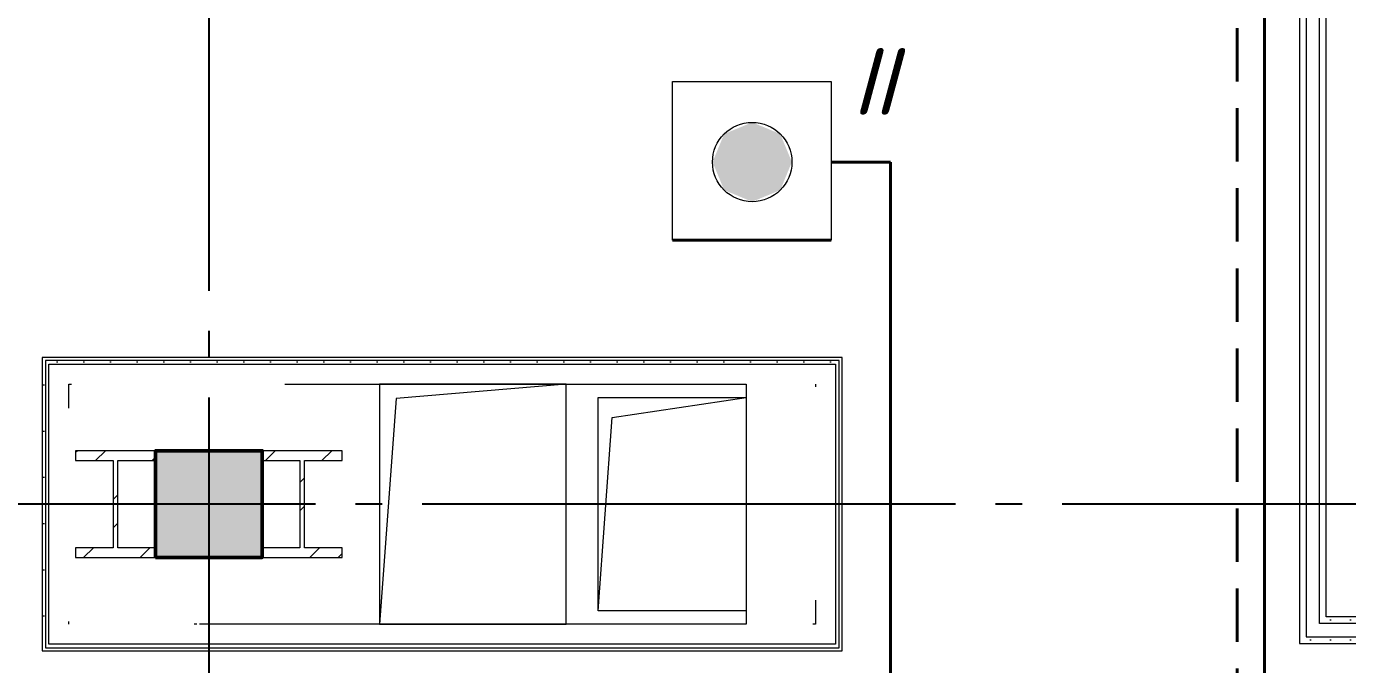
# Model space of a CAD drawing. Header units: millimetres. Extents: x 0 to 1286, y 0 to 420.
# Drawn here: x 151.34 to 200.89, y 273.57 to 297.49 of the extents above; entities that cross this region are included whole.
import ezdxf

# ---------------------------------------------------------------- set-up
doc = ezdxf.new("R2010")
doc.units = ezdxf.units.MM
for name, pattern in [('JIS_02_2.0', [3, 2, -1]), ('ГОСТ 2.303 5', [24, 20, -1.5, 1, -1.5]), ('СПКБ-0000-000-АР#003$0$Achse', [2300, 0, -800, 1500, 0])]:
    doc.linetypes.add(name, pattern=pattern)
for name, color, linetype in [('Viewport2ForCustomObjects_0', 7, 'Continuous'), ('СПКБ-0000-000-АР#003$0$Колонны новые', 7, 'Continuous'), ('СПКБ-0000-000-АР#003$0$Колонны существующие', 7, 'Continuous'), ('СПКБ-0000-000-АР#003$0$Стены', 7, 'Continuous'), ('Строительные оси', 7, 'Continuous'), ('ЭО_АВАРИЙНОЕ ОСВЕЩЕНИЕ', 7, 'Continuous'), ('ЭО_РАБОЧЕЕ ОСВЕЩЕНИЕ', 7, 'Continuous')]:
    doc.layers.add(name, color=color, linetype=linetype)
for name, color, linetype, lineweight, true_color in [('СПКБ-0000-000-АР#003$0$Колонны новые_Ном._пера__108', 7, 'Continuous', 13, 0xfd8379), ('СПКБ-0000-000-АР#003$0$Колонны существующие_Ном._пера__102', 7, 'Continuous', 13, 0xcccccc), ('СПКБ-0000-000-АР#003$0$Стены_Ном._пера__161', 7, 'Continuous', 13, 0xe11606), ('СПКБ-0000-000-АР#003$0$Стены_Ном._пера__68', 7, 'Continuous', 20, 0xfd4435)]:
    doc.layers.add(name, color=color, linetype=linetype, lineweight=lineweight, true_color=true_color)
for name, color, linetype, lineweight in [('СПКБ-0000-000-АР#003$0$Колонны новые_Ном._пера__20', 1, 'Continuous', 20), ('СПКБ-0000-000-АР#003$0$Колонны существующие_Ном._пера__141', 7, 'Continuous', 50), ('СПКБ-0000-000-АР#003$0$Стены_Ном._пера__1', 7, 'Continuous', 13), ('СПКБ-0000-000-АР#003$0$Стены_Ном._пера__20', 1, 'Continuous', 20), ('СПКБ-0000-000-АР#003$0$Шахты ОВ_Ном._пера__1', 7, 'Continuous', 13)]:
    doc.layers.add(name, color=color, linetype=linetype, lineweight=lineweight)
doc.styles.add('2.5', font='isocpeui.ttf')
pattern_1 = [(0, (0, 0), (0, 75), [0, -75])]
pattern_2 = [(0, (0, 0), (0, 173.2051), [0, -100]), (0, (50, 86.6), (0, 173.2051), [0, -100])]
pattern_3 = [(45, (0, 0), (-159.099, 159.099), []), (45, (-53.03, 53.03), (-159.099, 159.099), [])]

# ---------------------------------------------------------------- blocks, each defined once
blk = doc.blocks.new('*E601')
at = {"layer": 'Строительные оси', "color": 3, "linetype": 'ГОСТ 2.303 5', "lineweight": 25}
for p, q in [((-179.569, 258.857), (-179.569, -45.143)), ((280.431, 158.857), (-283.569, 158.857))]:
    blk.add_line(p, q, dxfattribs=at)
at = {"layer": 'ЭО_АВАРИЙНОЕ ОСВЕЩЕНИЕ', "color": 1, "linetype": 'JIS_02_2.0', "lineweight": 40}
blk.add_line((-141.007, 185.695), (-141.007, 147.967), dxfattribs=at)
at = {"layer": 'ЭО_РАБОЧЕЕ ОСВЕЩЕНИЕ', "color": 5, "lineweight": 40}
for p, q in [((-139.983, 186.764), (-139.983, 150.459)), ((-154.01, 171.679), (-156.236, 171.679)), ((-154.01, 150.459), (-154.01, 171.679)), ((-156.236, 168.754), (-162.186, 168.754))]:
    blk.add_line(p, q, dxfattribs=at)
at = {"layer": 'ЭО_РАБОЧЕЕ ОСВЕЩЕНИЕ', "color": 7, "lineweight": 0}
for p, q in [((-162.186, 174.704), (-156.236, 174.704)), ((-162.186, 168.754), (-162.186, 174.704)), ((-156.236, 174.704), (-156.236, 168.754))]:
    blk.add_line(p, q, dxfattribs=at)
blk.add_circle((-159.194, 171.679), 1.488, dxfattribs=at)
at = {"layer": 'ЭО_РАБОЧЕЕ ОСВЕЩЕНИЕ', "color": 5, "lineweight": 0}
for points in [[(-159.194, 173.167), (-160.245, 172.731), (-158.142, 172.731)], [(-160.245, 172.731), (-160.681, 171.679), (-157.706, 171.679)], [(-160.245, 172.731), (-158.142, 172.731), (-157.706, 171.679)], [(-160.681, 171.679), (-160.245, 170.627), (-158.142, 170.627)], [(-160.681, 171.679), (-157.706, 171.679), (-158.142, 170.627)], [(-160.245, 170.627), (-158.142, 170.627), (-159.194, 170.192)]]:
    blk.add_solid(points, dxfattribs=at)
blk = doc.blocks.new('СПКБ-0000-000-АР#003$0$Стена_19', base_point=(-13766.9, 15363.1))
at = {"layer": 'СПКБ-0000-000-АР#003$0$Стены_Ном._пера__161', "linetype": 'Continuous', "lineweight": 13, "true_color": 0xe11606}
h = blk.add_hatch(dxfattribs=at)
h.set_pattern_fill('ГИПС', color=12, style=0, pattern_type=2)
h.set_pattern_definition(pattern_1)
h.paths.add_polyline_path([(-13866.9, 21778.2), (-13866.9, 15363.1), (-13841.9, 15388.1), (-13841.9, 21778.2)])
h = blk.add_hatch(dxfattribs=at)
h.set_pattern_fill('ГИПС', color=12, style=0, pattern_type=2)
h.set_pattern_definition(pattern_1)
h.paths.add_polyline_path([(-13766.9, 15463.1), (-13766.9, 21778.2), (-13791.9, 21778.2), (-13791.9, 15438.1)])
at = {"layer": 'СПКБ-0000-000-АР#003$0$Стены_Ном._пера__161', "color": 12, "linetype": 'Continuous', "lineweight": 13, "true_color": 0xe11606}
for p, q in [((-13841.9, 21778.2), (-13841.9, 15388.1)), ((-13791.9, 15438.1), (-13791.9, 21778.2))]:
    blk.add_line(p, q, dxfattribs=at)
at = {"layer": 'СПКБ-0000-000-АР#003$0$Стены_Ном._пера__161', "color": 12, "linetype": 'Continuous', "lineweight": 13, "true_color": 0xe11606, "flags": 128}
for points in [[(-13766.9, 21778.2), (-13866.9, 21778.2)], [(-13866.9, 21778.2), (-13866.9, 15363.1)], [(-13766.9, 15463.1), (-13766.9, 21778.2)]]:
    blk.add_lwpolyline(points, dxfattribs=at)
blk = doc.blocks.new('СПКБ-0000-000-АР#003$0$Стена_51', base_point=(-13766.9, 15363.1))
at = {"layer": 'СПКБ-0000-000-АР#003$0$Стены_Ном._пера__161', "linetype": 'Continuous', "lineweight": 13, "true_color": 0xe11606}
h = blk.add_hatch(dxfattribs=at)
h.set_pattern_fill('ГИПС', color=12, style=0, pattern_type=2)
h.set_pattern_definition(pattern_1)
h.paths.add_polyline_path([(-13766.9, 15463.1), (-13791.9, 15438.1), (-10856.6, 15438.1), (-10856.6, 15463.1)])
h = blk.add_hatch(dxfattribs=at)
h.set_pattern_fill('ГИПС', color=12, style=0, pattern_type=2)
h.set_pattern_definition(pattern_1)
h.paths.add_polyline_path([(-13841.9, 15388.1), (-13866.9, 15363.1), (-10856.6, 15363.1), (-10856.6, 15388.1)])
at = {"layer": 'СПКБ-0000-000-АР#003$0$Стены_Ном._пера__161', "color": 12, "linetype": 'Continuous', "lineweight": 13, "true_color": 0xe11606}
for p, q in [((-10856.6, 15438.1), (-13791.9, 15438.1)), ((-13841.9, 15388.1), (-10856.6, 15388.1))]:
    blk.add_line(p, q, dxfattribs=at)
at = {"layer": 'СПКБ-0000-000-АР#003$0$Стены_Ном._пера__161', "color": 12, "linetype": 'Continuous', "lineweight": 13, "true_color": 0xe11606, "flags": 128}
for points in [[(-10856.6, 15463.1), (-13766.9, 15463.1)], [(-13866.9, 15363.1), (-10856.6, 15363.1)]]:
    blk.add_lwpolyline(points, dxfattribs=at)
blk = doc.blocks.new('СПКБ-0000-000-АР#003$0$Стена_138', base_point=(-18481.9, 15435.7))
at = {"layer": 'СПКБ-0000-000-АР#003$0$Стены_Ном._пера__20', "linetype": 'Continuous', "lineweight": 20}
h = blk.add_hatch(dxfattribs=at)
h.set_pattern_fill('ШТУКАТУРКА', color=1, style=0, pattern_type=2)
h.set_pattern_definition(pattern_2)
h.paths.add_polyline_path([(-18581.9, 16435.7), (-18581.9, 15335.7), (-18569.9, 15347.7), (-18569.9, 16423.7)])
h = blk.add_hatch(dxfattribs=at)
h.set_pattern_fill('ШТУКАТУРКА', color=1, style=0, pattern_type=2)
h.set_pattern_definition(pattern_2)
h.paths.add_polyline_path([(-18556.9, 15360.7), (-18556.9, 16410.7), (-18569.9, 16423.7), (-18569.9, 15347.7)])
at = {"layer": 'СПКБ-0000-000-АР#003$0$Стены_Ном._пера__1', "color": 7, "linetype": 'СПКБ-0000-000-АР#003$0$Achse', "lineweight": 13, "flags": 128}
blk.add_lwpolyline([(-18481.9, 15435.7), (-18481.9, 16335.7)], dxfattribs=at)
at = {"layer": 'СПКБ-0000-000-АР#003$0$Стены_Ном._пера__20', "color": 1, "linetype": 'Continuous', "lineweight": 20, "flags": 128}
blk.add_lwpolyline([(-18581.9, 16435.7), (-18581.9, 15335.7)], dxfattribs=at)
at = {"layer": 'СПКБ-0000-000-АР#003$0$Стены_Ном._пера__68', "color": 20, "linetype": 'Continuous', "lineweight": 20, "true_color": 0xfd4435}
for p, q in [((-18569.9, 16423.7), (-18569.9, 15347.7)), ((-18556.9, 15360.7), (-18556.9, 16410.7))]:
    blk.add_line(p, q, dxfattribs=at)
blk = doc.blocks.new('СПКБ-0000-000-АР#003$0$Стена_139', base_point=(-15681.9, 15435.7))
at = {"layer": 'СПКБ-0000-000-АР#003$0$Стены_Ном._пера__20', "linetype": 'Continuous', "lineweight": 20}
h = blk.add_hatch(dxfattribs=at)
h.set_pattern_fill('ШТУКАТУРКА', color=1, style=0, pattern_type=2)
h.set_pattern_definition(pattern_2)
h.paths.add_polyline_path([(-15606.9, 16410.7), (-15606.9, 15360.7), (-15593.9, 15347.7), (-15593.9, 16423.7)])
h = blk.add_hatch(dxfattribs=at)
h.set_pattern_fill('ШТУКАТУРКА', color=1, style=0, pattern_type=2)
h.set_pattern_definition(pattern_2)
h.paths.add_polyline_path([(-15581.9, 15335.7), (-15581.9, 16435.7), (-15593.9, 16423.7), (-15593.9, 15347.7)])
at = {"layer": 'СПКБ-0000-000-АР#003$0$Стены_Ном._пера__1', "color": 7, "linetype": 'СПКБ-0000-000-АР#003$0$Achse', "lineweight": 13, "flags": 128}
blk.add_lwpolyline([(-15681.9, 16335.7), (-15681.9, 15435.7)], dxfattribs=at)
at = {"layer": 'СПКБ-0000-000-АР#003$0$Стены_Ном._пера__20', "color": 1, "linetype": 'Continuous', "lineweight": 20, "flags": 128}
blk.add_lwpolyline([(-15581.9, 15335.7), (-15581.9, 16435.7)], dxfattribs=at)
at = {"layer": 'СПКБ-0000-000-АР#003$0$Стены_Ном._пера__68', "color": 20, "linetype": 'Continuous', "lineweight": 20, "true_color": 0xfd4435}
for p, q in [((-15606.9, 16410.7), (-15606.9, 15360.7)), ((-15593.9, 15347.7), (-15593.9, 16423.7))]:
    blk.add_line(p, q, dxfattribs=at)
blk = doc.blocks.new('СПКБ-0000-000-АР#003$0$Стена_140', base_point=(-18481.9, 16335.7))
at = {"layer": 'СПКБ-0000-000-АР#003$0$Стены_Ном._пера__20', "linetype": 'Continuous', "lineweight": 20}
h = blk.add_hatch(dxfattribs=at)
h.set_pattern_fill('ШТУКАТУРКА', color=1, style=0, pattern_type=2)
h.set_pattern_definition(pattern_2)
h.paths.add_polyline_path([(-15581.9, 16435.7), (-18581.9, 16435.7), (-18569.9, 16423.7), (-15593.9, 16423.7)])
h = blk.add_hatch(dxfattribs=at)
h.set_pattern_fill('ШТУКАТУРКА', color=1, style=0, pattern_type=2)
h.set_pattern_definition(pattern_2)
h.paths.add_polyline_path([(-18556.9, 16410.7), (-15606.9, 16410.7), (-15593.9, 16423.7), (-18569.9, 16423.7)])
at = {"layer": 'СПКБ-0000-000-АР#003$0$Стены_Ном._пера__1', "color": 7, "linetype": 'СПКБ-0000-000-АР#003$0$Achse', "lineweight": 13, "flags": 128}
blk.add_lwpolyline([(-18481.9, 16335.7), (-15681.9, 16335.7)], dxfattribs=at)
at = {"layer": 'СПКБ-0000-000-АР#003$0$Стены_Ном._пера__20', "color": 1, "linetype": 'Continuous', "lineweight": 20, "flags": 128}
blk.add_lwpolyline([(-15581.9, 16435.7), (-18581.9, 16435.7)], dxfattribs=at)
at = {"layer": 'СПКБ-0000-000-АР#003$0$Стены_Ном._пера__68', "color": 20, "linetype": 'Continuous', "lineweight": 20, "true_color": 0xfd4435}
for p, q in [((-15593.9, 16423.7), (-18569.9, 16423.7)), ((-18556.9, 16410.7), (-15606.9, 16410.7))]:
    blk.add_line(p, q, dxfattribs=at)
blk = doc.blocks.new('СПКБ-0000-000-АР#003$0$Стена_141', base_point=(-18481.9, 15435.7))
at = {"layer": 'СПКБ-0000-000-АР#003$0$Стены_Ном._пера__20', "linetype": 'Continuous', "lineweight": 20}
h = blk.add_hatch(dxfattribs=at)
h.set_pattern_fill('ШТУКАТУРКА', color=1, style=0, pattern_type=2)
h.set_pattern_definition(pattern_2)
h.paths.add_polyline_path([(-15606.9, 15360.7), (-18556.9, 15360.7), (-18569.9, 15347.7), (-15593.9, 15347.7)])
h = blk.add_hatch(dxfattribs=at)
h.set_pattern_fill('ШТУКАТУРКА', color=1, style=0, pattern_type=2)
h.set_pattern_definition(pattern_2)
h.paths.add_polyline_path([(-18581.9, 15335.7), (-15581.9, 15335.7), (-15593.9, 15347.7), (-18569.9, 15347.7)])
at = {"layer": 'СПКБ-0000-000-АР#003$0$Стены_Ном._пера__1', "color": 7, "linetype": 'СПКБ-0000-000-АР#003$0$Achse', "lineweight": 13, "flags": 128}
blk.add_lwpolyline([(-15681.9, 15435.7), (-18481.9, 15435.7)], dxfattribs=at)
at = {"layer": 'СПКБ-0000-000-АР#003$0$Стены_Ном._пера__20', "color": 1, "linetype": 'Continuous', "lineweight": 20, "flags": 128}
blk.add_lwpolyline([(-18581.9, 15335.7), (-15581.9, 15335.7)], dxfattribs=at)
at = {"layer": 'СПКБ-0000-000-АР#003$0$Стены_Ном._пера__68', "color": 20, "linetype": 'Continuous', "lineweight": 20, "true_color": 0xfd4435}
for p, q in [((-15606.9, 15360.7), (-18556.9, 15360.7)), ((-18569.9, 15347.7), (-15593.9, 15347.7))]:
    blk.add_line(p, q, dxfattribs=at)
blk = doc.blocks.new('СПКБ-0000-000-АР#003$0$Колонна_75', base_point=(-17606.9, 15885.7))
at = {"layer": 'СПКБ-0000-000-АР#003$0$Колонны новые_Ном._пера__108', "linetype": 'Continuous', "lineweight": 13, "true_color": 0xfd8379}
h = blk.add_hatch(dxfattribs=at)
h.set_pattern_fill('СТАЛЬ', color=11, style=0, pattern_type=2)
h.set_pattern_definition(pattern_3)
h.paths.add_polyline_path([(-17756.9, 15685.7), (-17456.9, 15685.7), (-17456.9, 15722.4), (-17598.1, 15722.4), (-17598.1, 16049.1), (-17456.9, 16049.1), (-17456.9, 16085.7), (-17756.9, 16085.7), (-17756.9, 16049.1), (-17615.6, 16049.1), (-17615.6, 15722.4), (-17756.9, 15722.4)])
at = {"layer": 'СПКБ-0000-000-АР#003$0$Колонны новые_Ном._пера__20', "color": 1, "linetype": 'Continuous', "lineweight": 20}
for p, q in [((-17456.9, 16085.7), (-17756.9, 16085.7)), ((-17756.9, 16085.7), (-17756.9, 16049.1)), ((-17456.9, 16049.1), (-17456.9, 16085.7)), ((-17756.9, 16049.1), (-17615.6, 16049.1)), ((-17615.6, 16049.1), (-17615.6, 15722.4)), ((-17598.1, 15722.4), (-17598.1, 16049.1)), ((-17598.1, 16049.1), (-17456.9, 16049.1)), ((-17615.6, 15722.4), (-17756.9, 15722.4)), ((-17756.9, 15722.4), (-17756.9, 15685.7)), ((-17456.9, 15722.4), (-17598.1, 15722.4)), ((-17456.9, 15685.7), (-17456.9, 15722.4)), ((-17756.9, 15685.7), (-17456.9, 15685.7))]:
    blk.add_line(p, q, dxfattribs=at)
blk = doc.blocks.new('СПКБ-0000-000-АР#003$0$Колонна_76', base_point=(-18306.9, 15885.7))
at = {"layer": 'СПКБ-0000-000-АР#003$0$Колонны новые_Ном._пера__108', "linetype": 'Continuous', "lineweight": 13, "true_color": 0xfd8379}
h = blk.add_hatch(dxfattribs=at)
h.set_pattern_fill('СТАЛЬ', color=11, style=0, pattern_type=2)
h.set_pattern_definition(pattern_3)
h.paths.add_polyline_path([(-18156.9, 15685.7), (-18156.9, 15722.4), (-18298.1, 15722.4), (-18298.1, 16049.1), (-18156.9, 16049.1), (-18156.9, 16085.7), (-18456.9, 16085.7), (-18456.9, 16049.1), (-18315.6, 16049.1), (-18315.6, 15722.4), (-18456.9, 15722.4), (-18456.9, 15685.7)])
at = {"layer": 'СПКБ-0000-000-АР#003$0$Колонны новые_Ном._пера__20', "color": 1, "linetype": 'Continuous', "lineweight": 20}
for p, q in [((-18156.9, 16085.7), (-18456.9, 16085.7)), ((-18456.9, 16085.7), (-18456.9, 16049.1)), ((-18156.9, 16049.1), (-18156.9, 16085.7)), ((-18456.9, 16049.1), (-18315.6, 16049.1)), ((-18315.6, 16049.1), (-18315.6, 15722.4)), ((-18298.1, 15722.4), (-18298.1, 16049.1)), ((-18298.1, 16049.1), (-18156.9, 16049.1)), ((-18315.6, 15722.4), (-18456.9, 15722.4)), ((-18456.9, 15722.4), (-18456.9, 15685.7)), ((-18156.9, 15722.4), (-18298.1, 15722.4)), ((-18156.9, 15685.7), (-18156.9, 15722.4)), ((-18456.9, 15685.7), (-18156.9, 15685.7))]:
    blk.add_line(p, q, dxfattribs=at)
blk = doc.blocks.new('СПКБ-0000-000-АР#003$0$Колонна_119', base_point=(-17956.9, 15885.7))
at = {"layer": 'СПКБ-0000-000-АР#003$0$Колонны существующие_Ном._пера__102', "linetype": 'Continuous', "lineweight": 13, "true_color": 0xcccccc}
blk.add_hatch(color=254, dxfattribs=at).paths.add_polyline_path([(-18156.9, 15685.7), (-17756.9, 15685.7), (-17756.9, 16085.7), (-18156.9, 16085.7)])
at = {"layer": 'СПКБ-0000-000-АР#003$0$Колонны существующие_Ном._пера__141', "color": 7, "linetype": 'Continuous', "lineweight": 50, "flags": 128}
blk.add_lwpolyline([(-18156.9, 15685.7), (-17756.9, 15685.7), (-17756.9, 16085.7), (-18156.9, 16085.7)], close=True, dxfattribs=at)
blk = doc.blocks.new('*E600')
at = {"layer": 'СПКБ-0000-000-АР#003$0$Шахты ОВ_Ном._пера__1', "color": 7, "linetype": 'Continuous', "lineweight": 13}
for p, q in [((72.399, 190.201), (72.399, 181.201)), ((79.399, 190.201), (72.399, 190.201)), ((79.399, 190.201), (73.023, 189.657)), ((79.399, 181.201), (79.399, 190.201)), ((79.399, 190.201), (86.149, 190.201)), ((79.399, 181.201), (79.399, 190.201)), ((86.149, 190.201), (86.149, 181.201)), ((73.023, 189.657), (72.399, 181.201)), ((81.122, 188.945), (86.149, 189.701)), ((80.599, 181.701), (81.122, 188.945)), ((72.399, 181.201), (79.399, 181.201)), ((86.149, 181.201), (79.399, 181.201))]:
    blk.add_line(p, q, dxfattribs=at)
at = {"layer": 'СПКБ-0000-000-АР#003$0$Шахты ОВ_Ном._пера__1', "color": 7, "linetype": 'Continuous', "lineweight": 13, "flags": 128}
blk.add_lwpolyline([(80.599, 189.701), (86.149, 189.701), (86.149, 181.701), (80.599, 181.701)], close=True, dxfattribs=at)
at = {"layer": 'СПКБ-0000-000-АР#003$0$Колонны новые', "color": 1, "lineweight": 20, "xscale": 0.01, "yscale": 0.01, "zscale": 0.01}
for name, p in [('СПКБ-0000-000-АР#003$0$Колонна_76', (62.499, 185.701)), ('СПКБ-0000-000-АР#003$0$Колонна_75', (69.499, 185.701))]:
    blk.add_blockref(name, p, dxfattribs=at)
at = {"layer": 'СПКБ-0000-000-АР#003$0$Колонны существующие', "color": 7, "lineweight": 50, "xscale": 0.01, "yscale": 0.01, "zscale": 0.01}
blk.add_blockref('СПКБ-0000-000-АР#003$0$Колонна_119', (65.999, 185.701), dxfattribs=at)
at = {"layer": 'СПКБ-0000-000-АР#003$0$Стены', "color": 12, "lineweight": 13, "true_color": 0xe11606, "xscale": 0.01, "yscale": 0.01, "zscale": 0.01}
for name in ['СПКБ-0000-000-АР#003$0$Стена_19', 'СПКБ-0000-000-АР#003$0$Стена_51']:
    blk.add_blockref(name, (107.899, 180.474), dxfattribs=at)
at = {"layer": 'СПКБ-0000-000-АР#003$0$Стены', "color": 12, "lineweight": 50, "true_color": 0xdf0000, "xscale": 0.01, "yscale": 0.01, "zscale": 0.01}
for name, p in [('СПКБ-0000-000-АР#003$0$Стена_138', (60.748, 181.201)), ('СПКБ-0000-000-АР#003$0$Стена_140', (60.748, 190.201)), ('СПКБ-0000-000-АР#003$0$Стена_139', (88.749, 181.201)), ('СПКБ-0000-000-АР#003$0$Стена_141', (60.748, 181.201))]:
    blk.add_blockref(name, p, dxfattribs=at)

msp = doc.modelspace()

# ---------------------------------------------------------------- block references
msp.add_blockref('*E600', (92.189, 93.885))
at = {"layer": 'Viewport2ForCustomObjects_0'}
msp.add_blockref('*E601', (337.756, 120.729), dxfattribs=at)

# ---------------------------------------------------------------- texts
at = {"layer": 'ЭО_РАБОЧЕЕ ОСВЕЩЕНИЕ', "insert": (183.12, 295.433), "char_height": 2.5, "attachment_point": 5, "style": '2.5'}
msp.add_mtext('II', dxfattribs=at)

doc.saveas('drawing.dxf')
